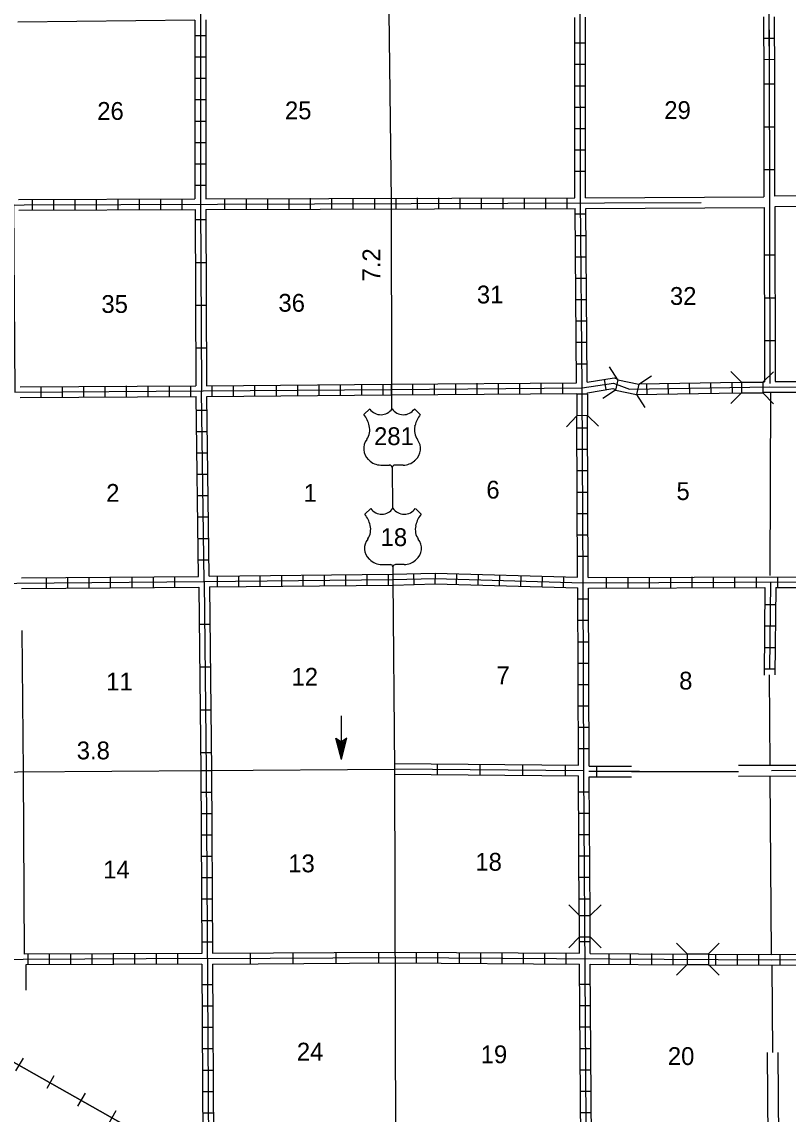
# Model space of a CAD drawing. Extents: x 1372974 to 1917401, y 15437295 to 15803266.
# Drawn here: x 1804147 to 1825645, y 15661493 to 15692139 of the extents above; entities that cross this region are included whole.
import ezdxf

# ---------------------------------------------------------------- set-up
doc = ezdxf.new("R2010")
doc.units = 0
for name, color, linetype in [('L10', 7, 'Continuous'), ('L11', 7, 'Continuous'), ('L13', 7, 'Continuous'), ('L14', 7, 'Continuous'), ('L15', 7, 'Continuous'), ('L18', 7, 'Continuous'), ('L28', 7, 'Continuous'), ('L3', 7, 'Continuous'), ('L8', 7, 'Continuous'), ('L9', 7, 'Continuous')]:
    doc.layers.add(name, color=color, linetype=linetype)

msp = doc.modelspace()

# ---------------------------------------------------------------- linework, layer by layer
at = {"layer": 'L10'}
for points in [[(1819962, 15687206), (1824961, 15687232)], [(1819970, 15686906), (1824970, 15686932)], [(1804179, 15671098), (1804212, 15665981)]]:
    msp.add_lwpolyline(points, dxfattribs=at)
at = {"layer": 'L11'}
for points in [[(1826659, 15687267), (1825261, 15687248)], [(1826661, 15686967), (1825270, 15686948)], [(1804147, 15675061), (1804179, 15671098)], [(1827802, 15671277), (1824251, 15671271)], [(1827800, 15670977), (1824251, 15670971)], [(1804254, 15665678), (1804258, 15664968)], [(1825086, 15660781), (1825066, 15663222)], [(1825386, 15660781), (1825366, 15663222)]]:
    msp.add_lwpolyline(points, dxfattribs=at)
at = {"layer": 'L13'}
for points in [[(1825145, 15681739), (1825128, 15676606)], [(1825113, 15673815), (1825131, 15671273)], [(1821250, 15671106), (1824251, 15671106)], [(1825133, 15670973), (1825170, 15665989)], [(1825216, 15663222), (1825195, 15665671)]]:
    msp.add_lwpolyline(points, dxfattribs=at)
at = {"layer": 'L15'}
for p, q in [((1804179, 15663064), (1803970, 15662706)), ((1805045, 15662572), (1804845, 15662214)), ((1805920, 15662081), (1805712, 15661714)), ((1806787, 15661589), (1806579, 15661222))]:
    msp.add_line(p, q, dxfattribs=at)
for points in [[(1798729, 15665881), (1813512, 15657514)], [(1813512, 15657514), (1798729, 15665881)]]:
    msp.add_lwpolyline(points, dxfattribs=at)
at = {"layer": 'L18'}
for p, q in [((1820870, 15682098), (1820637, 15682456)), ((1821453, 15681973), (1821812, 15682206)), ((1824336, 15682031), (1824036, 15682331)), ((1824936, 15682031), (1825236, 15682323)), ((1820870, 15682098), (1820803, 15681806)), ((1820870, 15682098), (1821453, 15681973)), ((1821453, 15681973), (1821387, 15681681)), ((1824336, 15682031), (1824336, 15681731)), ((1824336, 15682031), (1824936, 15682031)), ((1824936, 15682031), (1824936, 15681731)), ((1820012, 15681698), (1819712, 15681689)), ((1819712, 15681689), (1819720, 15681089)), ((1820012, 15681698), (1820020, 15681098)), ((1820803, 15681806), (1820445, 15681573)), ((1820803, 15681806), (1821387, 15681681)), ((1821387, 15681681), (1821620, 15681323)), ((1824336, 15681731), (1824036, 15681431)), ((1824336, 15681731), (1824936, 15681731)), ((1824936, 15681731), (1825236, 15681423)), ((1819720, 15681089), (1819428, 15680781)), ((1820020, 15681098), (1819720, 15681089)), ((1820020, 15681098), (1820328, 15680798)), ((1819795, 15667064), (1819495, 15667364)), ((1820095, 15667064), (1820395, 15667364)), ((1819795, 15667064), (1820095, 15667064)), ((1819795, 15666464), (1819795, 15667064)), ((1820095, 15666464), (1820095, 15667064)), ((1819795, 15666464), (1819495, 15666164)), ((1819795, 15666464), (1820095, 15666464)), ((1820095, 15666464), (1820395, 15666164)), ((1822812, 15665989), (1822512, 15666289)), ((1823411, 15665989), (1823711, 15666289)), ((1822812, 15665989), (1822812, 15665689)), ((1822812, 15665989), (1823411, 15665989)), ((1823411, 15665989), (1823412, 15665689)), ((1822812, 15665689), (1822512, 15665389)), ((1822812, 15665689), (1823412, 15665689)), ((1823412, 15665689), (1823712, 15665389))]:
    msp.add_line(p, q, dxfattribs=at)
at = {"layer": 'L28'}
for p, q in [((1813112, 15671448), (1813112, 15672664)), ((1813112, 15671448), (1812953, 15672039)), ((1812953, 15672039), (1813112, 15671939)), ((1813095, 15671539), (1812978, 15672006)), ((1813103, 15671598), (1812995, 15671998)), ((1813095, 15671673), (1813028, 15671981)), ((1813103, 15671731), (1813053, 15671964)), ((1813095, 15671839), (1813070, 15671956)), ((1813095, 15671873), (1813095, 15671931)), ((1813112, 15671448), (1813262, 15672039)), ((1813262, 15672039), (1813112, 15671939)), ((1813112, 15671714), (1813112, 15671873)), ((1813112, 15671764), (1813112, 15671873)), ((1813120, 15671514), (1813237, 15671998)), ((1813120, 15671581), (1813220, 15671989)), ((1813120, 15671656), (1813195, 15671964)), ((1813120, 15671823), (1813137, 15671931)), ((1813120, 15671898), (1813128, 15671931)), ((1813128, 15671731), (1813162, 15671948))]:
    msp.add_line(p, q, dxfattribs=at)
at = {"layer": 'L3'}
for p, q in [((1813745, 15681123), (1813912, 15681281)), ((1815320, 15681123), (1815162, 15681281)), ((1813895, 15680806), (1813895, 15680806)), ((1815170, 15680798), (1815170, 15680814)), ((1813820, 15680414), (1813828, 15680423)), ((1815245, 15680414), (1815245, 15680414)), ((1813878, 15679848), (1813862, 15679856)), ((1815162, 15679831), (1815187, 15679848)), ((1814220, 15679706), (1814462, 15679706)), ((1814845, 15679706), (1814603, 15679706)), ((1813770, 15678331), (1813937, 15678489)), ((1815345, 15678331), (1815187, 15678489)), ((1813920, 15678014), (1813920, 15678014)), ((1815195, 15678006), (1815195, 15678023)), ((1813845, 15677623), (1813853, 15677631)), ((1815270, 15677623), (1815270, 15677623)), ((1813903, 15677056), (1813887, 15677064)), ((1815187, 15677039), (1815212, 15677056)), ((1814245, 15676914), (1814487, 15676914)), ((1814870, 15676914), (1814628, 15676914))]:
    msp.add_line(p, q, dxfattribs=at)
for points in [[(1814678, 15718465), (1814303, 15716173), (1814328, 15713665), (1814362, 15708315), (1814387, 15703056), (1814445, 15697731), (1814445, 15692414), (1814503, 15687131), (1814520, 15681823), (1814520, 15681256)], [(1814537, 15679639), (1814545, 15678498)], [(1814553, 15676864), (1814553, 15676489)], [(1814553, 15676489), (1814603, 15671181), (1814628, 15660697)], [(1793729, 15671056), (1798737, 15671073), (1804029, 15671098), (1809320, 15671131), (1814603, 15671176)]]:
    msp.add_lwpolyline(points, dxfattribs=at)
for centre, radius, start, end in [((1814219, 15681497), 380, 215.686, 325.8082), ((1814848, 15681497), 380, 214.1947, 324.6568), ((1813145, 15680643), 765, 12.2899, 38.4099), ((1815923, 15680643), 765, 141.5922, 166.936), ((1813447, 15680684), 461, 326.0856, 14.9122), ((1815620, 15680684), 461, 166.7495, 215.1853), ((1814148, 15680162), 413, 141.5649, 226.8935), ((1814920, 15680162), 413, 310.3399, 38.2937), ((1814220, 15680176), 472, 224.024, 270.0011), ((1814847, 15680176), 472, 270.0011, 311.99), ((1814456, 15679624), 78.7, 10.3708, 90.0011), ((1814611, 15679624), 78.7, 90.0011, 169.6315), ((1813170, 15677851), 765, 12.2899, 38.4099), ((1814244, 15678705), 380, 215.686, 325.8082), ((1814873, 15678705), 380, 214.1947, 324.6568), ((1815948, 15677851), 765, 141.5922, 166.936), ((1813472, 15677893), 461, 326.0856, 14.9122), ((1815645, 15677893), 461, 166.7495, 215.1853), ((1814173, 15677370), 413, 141.5649, 226.8935), ((1814945, 15677370), 413, 310.3399, 38.2937), ((1814245, 15677384), 472, 224.024, 270.0011), ((1814872, 15677384), 472, 270.0011, 311.99), ((1814481, 15676833), 78.7, 10.3708, 90.0011), ((1814636, 15676833), 78.7, 90.0011, 169.6315)]:
    msp.add_arc(centre, radius, start, end, dxfattribs=at)
at = {"layer": 'L8'}
for p, q in [((1825103, 15692280), (1825111, 15690627)), ((1809004, 15691756), (1809304, 15691756)), ((1819962, 15691539), (1819662, 15691539)), ((1824957, 15691683), (1825255, 15691685)), ((1809004, 15691156), (1809304, 15691156)), ((1824960, 15691086), (1825258, 15691088)), ((1819962, 15690939), (1819662, 15690939)), ((1809004, 15690556), (1809304, 15690556)), ((1819962, 15690339), (1819662, 15690339)), ((1809004, 15689956), (1809304, 15689956)), ((1819970, 15689739), (1819670, 15689739)), ((1809012, 15689356), (1809312, 15689356)), ((1819970, 15689139), (1819670, 15689139)), ((1809012, 15688756), (1809312, 15688756)), ((1819970, 15688539), (1819670, 15688539)), ((1809012, 15688156), (1809312, 15688156)), ((1819970, 15687939), (1819670, 15687939)), ((1809012, 15687556), (1809312, 15687556)), ((1804445, 15686856), (1804445, 15687156)), ((1805045, 15686864), (1805045, 15687164)), ((1805645, 15686864), (1805645, 15687164)), ((1806245, 15686864), (1806245, 15687164)), ((1806845, 15686864), (1806845, 15687164)), ((1807445, 15686873), (1807445, 15687173)), ((1808045, 15686873), (1808045, 15687173)), ((1808645, 15686873), (1808645, 15687173)), ((1809845, 15686881), (1809845, 15687181)), ((1810445, 15686881), (1810445, 15687181)), ((1811045, 15686881), (1811045, 15687181)), ((1811645, 15686881), (1811645, 15687181)), ((1812245, 15686889), (1812245, 15687189)), ((1812845, 15686889), (1812845, 15687189)), ((1813445, 15686889), (1813445, 15687189)), ((1814045, 15686889), (1814045, 15687189)), ((1814645, 15686889), (1814645, 15687189)), ((1815245, 15686898), (1815245, 15687198)), ((1815845, 15686898), (1815845, 15687198)), ((1816445, 15686898), (1816445, 15687198)), ((1817045, 15686898), (1817045, 15687198)), ((1817645, 15686906), (1817645, 15687206)), ((1818245, 15686906), (1818245, 15687206)), ((1818845, 15686906), (1818845, 15687206)), ((1819445, 15686906), (1819445, 15687206)), ((1819970, 15686739), (1819670, 15686739)), ((1819978, 15686139), (1819678, 15686139)), ((1819987, 15685539), (1819687, 15685539)), ((1819987, 15684939), (1819687, 15684939)), ((1819995, 15684339), (1819695, 15684339)), ((1819995, 15683739), (1819695, 15683739)), ((1820003, 15683139), (1819703, 15683139)), ((1820003, 15682539), (1819703, 15682539)), ((1804687, 15681606), (1804687, 15681906)), ((1805287, 15681606), (1805287, 15681906)), ((1805887, 15681614), (1805887, 15681914)), ((1806487, 15681614), (1806487, 15681914)), ((1807087, 15681623), (1807087, 15681923)), ((1807687, 15681623), (1807687, 15681923)), ((1808287, 15681631), (1808287, 15681931)), ((1808887, 15681631), (1808887, 15681931)), ((1809487, 15681639), (1809487, 15681939)), ((1810087, 15681639), (1810087, 15681939)), ((1810687, 15681648), (1810687, 15681948)), ((1811287, 15681648), (1811287, 15681948)), ((1811887, 15681656), (1811887, 15681956)), ((1812487, 15681656), (1812487, 15681956)), ((1813087, 15681664), (1813087, 15681964)), ((1813687, 15681664), (1813687, 15681964)), ((1814287, 15681673), (1814287, 15681973)), ((1814520, 15681673), (1814520, 15681973)), ((1815120, 15681681), (1815120, 15681981)), ((1815720, 15681681), (1815720, 15681981)), ((1816320, 15681689), (1816320, 15681989)), ((1816920, 15681698), (1816920, 15681998)), ((1817520, 15681698), (1817520, 15681998)), ((1818120, 15681706), (1818120, 15682006)), ((1818720, 15681714), (1818720, 15682014)), ((1819320, 15681714), (1819320, 15682014)), ((1820537, 15681814), (1820495, 15682114)), ((1821687, 15681689), (1821678, 15681989)), ((1822287, 15681698), (1822278, 15681998)), ((1822886, 15681706), (1822878, 15682006)), ((1823486, 15681723), (1823478, 15682023)), ((1824086, 15681731), (1824078, 15682031)), ((1809345, 15681239), (1809045, 15681239)), ((1820020, 15680739), (1819720, 15680739)), ((1809354, 15680639), (1809054, 15680639)), ((1820020, 15680139), (1819720, 15680139)), ((1809362, 15680039), (1809062, 15680039)), ((1809370, 15679439), (1809070, 15679439)), ((1820028, 15679539), (1819728, 15679539)), ((1809379, 15678839), (1809079, 15678839)), ((1820028, 15678939), (1819728, 15678939)), ((1809387, 15678239), (1809087, 15678239)), ((1820037, 15678339), (1819737, 15678339)), ((1809395, 15677639), (1809095, 15677639)), ((1820037, 15677739), (1819737, 15677739)), ((1809404, 15677039), (1809104, 15677039)), ((1820037, 15677139), (1819737, 15677139)), ((1804837, 15676248), (1804837, 15676548)), ((1805437, 15676256), (1805437, 15676556)), ((1806037, 15676256), (1806037, 15676556)), ((1806637, 15676264), (1806637, 15676564)), ((1807237, 15676273), (1807237, 15676573)), ((1807837, 15676273), (1807837, 15676573)), ((1808437, 15676281), (1808437, 15676581)), ((1809637, 15676289), (1809637, 15676589)), ((1810237, 15676298), (1810237, 15676598)), ((1810837, 15676306), (1810837, 15676606)), ((1811437, 15676306), (1811437, 15676606)), ((1812037, 15676314), (1812037, 15676614)), ((1812637, 15676323), (1812637, 15676623)), ((1813237, 15676331), (1813237, 15676631)), ((1813837, 15676331), (1813837, 15676631)), ((1814437, 15676339), (1814437, 15676639)), ((1815153, 15676356), (1815145, 15676656)), ((1815745, 15676373), (1815753, 15676673)), ((1816345, 15676356), (1816353, 15676656)), ((1816945, 15676339), (1816953, 15676639)), ((1817545, 15676314), (1817553, 15676614)), ((1818145, 15676298), (1818153, 15676598)), ((1818745, 15676281), (1818753, 15676581)), ((1819345, 15676264), (1819353, 15676564)), ((1820553, 15676248), (1820553, 15676548)), ((1821153, 15676256), (1821153, 15676556)), ((1821753, 15676256), (1821753, 15676556)), ((1822353, 15676256), (1822353, 15676556)), ((1822953, 15676264), (1822953, 15676564)), ((1823553, 15676264), (1823553, 15676564)), ((1824153, 15676264), (1824153, 15676564)), ((1824753, 15676273), (1824753, 15676573)), ((1825353, 15676273), (1825353, 15676573)), ((1820045, 15675939), (1819745, 15675939)), ((1825286, 15675781), (1824986, 15675781)), ((1820045, 15675339), (1819745, 15675339)), ((1825278, 15675181), (1824978, 15675181)), ((1820053, 15674739), (1819753, 15674739)), ((1825278, 15674581), (1824978, 15674581)), ((1820053, 15674139), (1819753, 15674139)), ((1825270, 15673981), (1824970, 15673981)), ((1820053, 15673539), (1819753, 15673539)), ((1820053, 15672939), (1819753, 15672939)), ((1820062, 15672339), (1819762, 15672339)), ((1820062, 15671739), (1819762, 15671739)), ((1809170, 15671131), (1809470, 15671131)), ((1809170, 15670531), (1809470, 15670531)), ((1819762, 15670539), (1820062, 15670539)), ((1819770, 15669939), (1820070, 15669939)), ((1809179, 15669931), (1809479, 15669931)), ((1809179, 15669331), (1809479, 15669331)), ((1819770, 15669339), (1820070, 15669339)), ((1809187, 15668731), (1809487, 15668731)), ((1819778, 15668739), (1820078, 15668739)), ((1809187, 15668131), (1809487, 15668131)), ((1819778, 15668139), (1820078, 15668139)), ((1809187, 15667531), (1809487, 15667531)), ((1819787, 15667539), (1820087, 15667539)), ((1809195, 15666931), (1809495, 15666931)), ((1809195, 15666331), (1809495, 15666331)), ((1819795, 15666339), (1820095, 15666339)), ((1804320, 15665681), (1804320, 15665981)), ((1804920, 15665681), (1804920, 15665981)), ((1805520, 15665689), (1805520, 15665989)), ((1806120, 15665689), (1806120, 15665989)), ((1806720, 15665689), (1806720, 15665989)), ((1807320, 15665698), (1807320, 15665998)), ((1807920, 15665698), (1807920, 15665998)), ((1808520, 15665706), (1808520, 15666006)), ((1815220, 15665739), (1815220, 15666039)), ((1815820, 15665731), (1815820, 15666031)), ((1816420, 15665731), (1816420, 15666031)), ((1817020, 15665722), (1817020, 15666022)), ((1817620, 15665722), (1817620, 15666022)), ((1818220, 15665714), (1818220, 15666014)), ((1818820, 15665714), (1818820, 15666014)), ((1819420, 15665706), (1819420, 15666006)), ((1820620, 15665698), (1820620, 15665998)), ((1821220, 15665698), (1821220, 15665998)), ((1821820, 15665698), (1821820, 15665998)), ((1822420, 15665689), (1822420, 15665989)), ((1823620, 15665681), (1823620, 15665981)), ((1824220, 15665681), (1824220, 15665981)), ((1824820, 15665672), (1824820, 15665972)), ((1825420, 15665672), (1825420, 15665972)), ((1809204, 15665131), (1809504, 15665131)), ((1819803, 15665139), (1820103, 15665139)), ((1809204, 15664531), (1809504, 15664531)), ((1819803, 15664539), (1820103, 15664539)), ((1809212, 15663931), (1809512, 15663931)), ((1819812, 15663939), (1820112, 15663939)), ((1809212, 15663331), (1809512, 15663331)), ((1819812, 15663339), (1820112, 15663339)), ((1809220, 15662731), (1809520, 15662731)), ((1819820, 15662739), (1820120, 15662739)), ((1809220, 15662131), (1809520, 15662131)), ((1819820, 15662139), (1820120, 15662139)), ((1809220, 15661531), (1809520, 15661531)), ((1819828, 15661539), (1820128, 15661539))]:
    msp.add_line(p, q, dxfattribs=at)
for points in [[(1824878, 15713673), (1824986, 15708248), (1824995, 15702981), (1825111, 15691473)], [(1809154, 15692356), (1809162, 15687081)], [(1819912, 15671139), (1819895, 15676398), (1819862, 15681873), (1819820, 15687164), (1819812, 15692414)], [(1809004, 15692189), (1804037, 15692131)], [(1809004, 15692189), (1809004, 15687173)], [(1809304, 15692198), (1809304, 15687173)], [(1819662, 15687206), (1819662, 15692264)], [(1819962, 15687206), (1819962, 15692273)], [(1824953, 15692281), (1824961, 15690627)], [(1825253, 15692281), (1825261, 15690627)], [(1804054, 15687156), (1809004, 15687173)], [(1809304, 15687173), (1819662, 15687206)], [(1793337, 15681673), (1793379, 15685889), (1794954, 15686939), (1798779, 15686989), (1823203, 15687073)], [(1803912, 15687014), (1803954, 15681748), (1814520, 15681823)], [(1804062, 15686856), (1809012, 15686873)], [(1809312, 15686873), (1815720, 15686889)], [(1815720, 15686889), (1819670, 15686906)], [(1819703, 15682014), (1819670, 15686906)], [(1820003, 15682031), (1819970, 15686906)], [(1804095, 15681898), (1809029, 15681931)], [(1809329, 15681931), (1814520, 15681973)], [(1814520, 15681973), (1819703, 15682014)], [(1814520, 15681823), (1819862, 15681873), (1820745, 15681998), (1821195, 15681831), (1825128, 15681898), (1830495, 15681889)], [(1820003, 15682031), (1820762, 15682148), (1820862, 15682114)], [(1821462, 15681981), (1824320, 15682031)], [(1824945, 15682039), (1824978, 15682039)], [(1825278, 15682048), (1825986, 15682048)], [(1804104, 15681598), (1809037, 15681631)], [(1809104, 15676581), (1809037, 15681631)], [(1809262, 15676439), (1809187, 15681781)], [(1809337, 15681631), (1814520, 15681673)], [(1809404, 15676589), (1809337, 15681631)], [(1814520, 15681673), (1819712, 15681714)], [(1819712, 15681706), (1819712, 15681714)], [(1820012, 15681731), (1820728, 15681848), (1820787, 15681831)], [(1820012, 15681714), (1820012, 15681731)], [(1821370, 15681681), (1824303, 15681731)], [(1824936, 15681748), (1825128, 15681748), (1825986, 15681748)], [(1819737, 15676556), (1819712, 15681064)], [(1820037, 15676548), (1820012, 15681089)], [(1793437, 15676373), (1804004, 15676389), (1809262, 15676439), (1814553, 15676489)], [(1804137, 15676539), (1809104, 15676581)], [(1809404, 15676589), (1814553, 15676639)], [(1814545, 15676639), (1815745, 15676673), (1819737, 15676556)], [(1814553, 15676489), (1815745, 15676523), (1819895, 15676398), (1830495, 15676448)], [(1814562, 15676339), (1815745, 15676373), (1819745, 15676256)], [(1820037, 15676548), (1825978, 15676573)], [(1825145, 15676414), (1825120, 15673981)], [(1804137, 15676239), (1809112, 15676281)], [(1809412, 15676289), (1814553, 15676339)], [(1819762, 15671289), (1819745, 15676256)], [(1820045, 15676248), (1824995, 15676273)], [(1820061, 15671256), (1820045, 15676248)], [(1824995, 15676273), (1824968, 15673814)], [(1825295, 15676273), (1825268, 15673815)], [(1825295, 15676273), (1825961, 15676273)], [(1809170, 15671131), (1809195, 15665998)], [(1809320, 15671131), (1809379, 15660572), (1809412, 15655281), (1809454, 15649947)], [(1809470, 15671131), (1809495, 15666006)], [(1819778, 15667064), (1819762, 15670989)], [(1820053, 15649981), (1819912, 15671139)], [(1820087, 15667081), (1820063, 15670956)], [(1819787, 15666006), (1819787, 15666464)], [(1820095, 15665998), (1820095, 15666473)], [(1809195, 15665998), (1804212, 15665981)], [(1814620, 15666039), (1819787, 15666006)], [(1820095, 15665998), (1822803, 15665981)], [(1823428, 15665981), (1825186, 15665972), (1830486, 15666014)], [(1809362, 15665856), (1800720, 15665814)], [(1809195, 15665698), (1804254, 15665678)], [(1809195, 15665698), (1809220, 15660714)], [(1809495, 15665706), (1809520, 15660722)], [(1814620, 15665889), (1825186, 15665822), (1830486, 15665864)], [(1814620, 15665739), (1819795, 15665706)], [(1819828, 15660747), (1819795, 15665706)], [(1820128, 15660747), (1820095, 15665698)], [(1820095, 15665698), (1822795, 15665681)], [(1823403, 15665681), (1825195, 15665672)], [(1825195, 15665671), (1830486, 15665714)]]:
    msp.add_lwpolyline(points, dxfattribs=at)
at = {"layer": 'L9'}
for p, q in [((1825261, 15690389), (1824961, 15690389)), ((1825261, 15689189), (1824961, 15689189)), ((1825270, 15687989), (1824970, 15687989)), ((1809312, 15686581), (1809012, 15686581)), ((1825270, 15685589), (1824970, 15685589)), ((1809320, 15685381), (1809020, 15685381)), ((1825270, 15684389), (1824970, 15684389)), ((1809329, 15684181), (1809029, 15684181)), ((1825278, 15683189), (1824978, 15683189)), ((1809329, 15682981), (1809029, 15682981)), ((1809129, 15675239), (1809429, 15675239)), ((1809137, 15674039), (1809437, 15674039)), ((1809154, 15672839), (1809454, 15672839)), ((1809162, 15671639), (1809462, 15671639)), ((1815803, 15671023), (1815803, 15671323)), ((1817003, 15671014), (1817003, 15671314)), ((1818203, 15671006), (1818203, 15671306)), ((1819403, 15670989), (1819403, 15671289)), ((1820281, 15670957), (1820281, 15671255)), ((1810562, 15665714), (1810562, 15666014)), ((1811762, 15665722), (1811762, 15666022)), ((1812962, 15665731), (1812962, 15666031)), ((1814162, 15665739), (1814162, 15666039))]:
    msp.add_line(p, q, dxfattribs=at)
for points in [[(1825111, 15691473), (1825128, 15681989)], [(1824961, 15690627), (1824961, 15687232)], [(1825261, 15690627), (1825261, 15687248)], [(1809012, 15686873), (1809029, 15681931)], [(1809162, 15687081), (1809187, 15681781)], [(1809312, 15686873), (1809329, 15681931)], [(1824970, 15686932), (1824978, 15682039)], [(1825270, 15686948), (1825278, 15682048)], [(1809262, 15676439), (1809320, 15671131)], [(1809112, 15676281), (1809170, 15671131)], [(1809412, 15676289), (1809470, 15671131)], [(1814603, 15671331), (1819762, 15671289)], [(1814603, 15671181), (1819912, 15671139)], [(1820061, 15671256), (1821250, 15671256)], [(1814603, 15671031), (1819762, 15670989)], [(1821474, 15671106), (1820053, 15671106)], [(1820063, 15670956), (1821250, 15670956)], [(1830486, 15671131), (1825178, 15671123)], [(1809495, 15666006), (1814620, 15666039)], [(1809362, 15665856), (1814620, 15665889)], [(1809495, 15665706), (1814620, 15665739)]]:
    msp.add_lwpolyline(points, dxfattribs=at)

# ---------------------------------------------------------------- texts
at = {"layer": 'L14'}
for s, p in [('26', (1806262, 15689389)), ('25', (1811528, 15689406)), ('29', (1822170, 15689414)), ('31', (1816912, 15684239)), ('32', (1822328, 15684198)), ('35', (1806379, 15683973)), ('36', (1811345, 15684006)), ('2', (1806512, 15678673)), ('1', (1812053, 15678673)), ('6', (1817178, 15678764)), ('5', (1822512, 15678723)), ('12', (1811712, 15673514)), ('7', (1817462, 15673556)), ('11', (1806512, 15673381)), ('8', (1822587, 15673406)), ('13', (1811621, 15668279)), ('18', (1816870, 15668323)), ('14', (1806429, 15668106)), ('24', (1811862, 15662997)), ('19', (1817020, 15662922)), ('20', (1822270, 15662872))]:
    msp.add_text(s, height=500, rotation=360, dxfattribs=at).set_placement(p)
at = {"layer": 'L28'}
for s, rotation, p in [('7.2', 90, (1814203, 15684856)), ('3.8', 360, (1805687, 15671448))]:
    msp.add_text(s, height=500, rotation=rotation, dxfattribs=at).set_placement(p)
at = {"layer": 'L3'}
for s, p in [('281', (1814028, 15680264)), ('18', (1814212, 15677431))]:
    msp.add_text(s, height=500, rotation=360, dxfattribs=at).set_placement(p)

doc.saveas('drawing.dxf')
